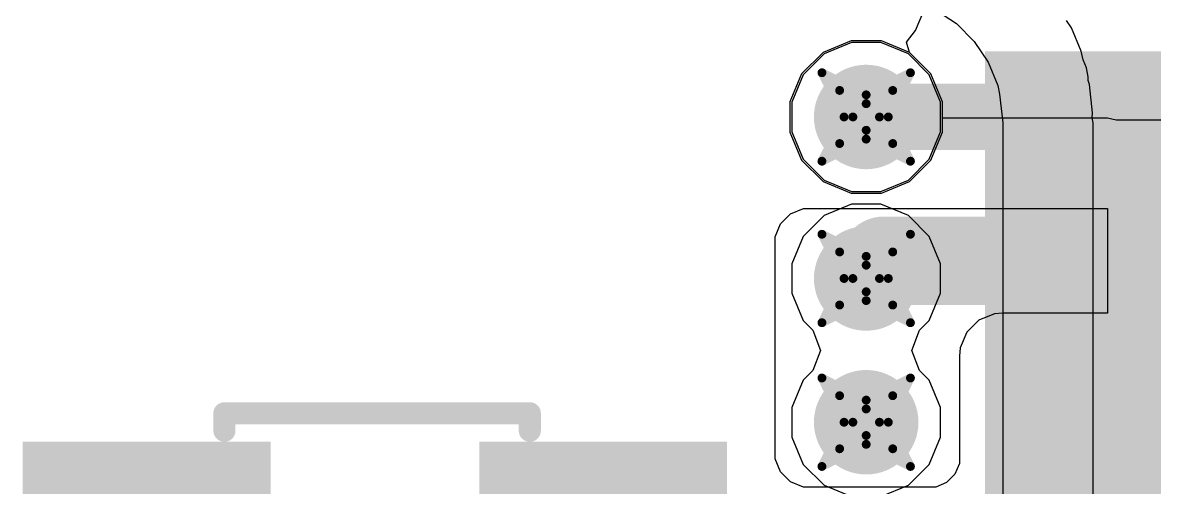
# Model space of a CAD drawing. Header units: inches. Extents: x -2 to 5376, y -4 to 5426.
# Drawn here: x 126.17 to 132.67, y 28.82 to 31.49 of the extents above; entities that cross this region are included whole.
import ezdxf

# ---------------------------------------------------------------- set-up
doc = ezdxf.new("R2010")
doc.units = ezdxf.units.IN
for name, color, linetype in [('Bottom Layer', 5, 'Continuous'), ('Drill Drawing', 1, 'Continuous'), ('Layer 1', 16, 'Continuous'), ('Layer 2', 76, 'Continuous'), ('Top Layer', 1, 'Continuous'), ('Top Overlay', 2, 'Continuous'), ('Top Paste', 8, 'Continuous'), ('Top Solder', 216, 'Continuous'), ('Via Holes', 16, 'Continuous')]:
    doc.layers.add(name, color=color, linetype=linetype)

# ---------------------------------------------------------------- blocks, each defined once
blk = doc.blocks.new('SOT_23_6_139')
at = {"layer": 'Top Layer'}
for points in [[(-1.92, 1.26), (-0.7, 1.26), (-0.7, 0.64), (-1.92, 0.64)], [(0.7, 1.26), (1.92, 1.26), (1.92, 0.64), (0.7, 0.64)], [(-1.92, 0.31), (-0.7, 0.31), (-0.7, -0.31), (-1.92, -0.31)], [(0.7, 0.31), (1.92, 0.31), (1.92, -0.31), (0.7, -0.31)], [(-1.92, -0.64), (-0.7, -0.64), (-0.7, -1.26), (-1.92, -1.26)], [(0.7, -0.64), (1.92, -0.64), (1.92, -1.26), (0.7, -1.26)]]:
    blk.add_hatch(color=1, dxfattribs=at).paths.add_polyline_path(points)
at = {"layer": 'Top Paste'}
for points in [[(-1.92, 1.26), (-0.7, 1.26), (-0.7, 0.64), (-1.92, 0.64)], [(0.7, 1.26), (1.92, 1.26), (1.92, 0.64), (0.7, 0.64)], [(-1.92, 0.31), (-0.7, 0.31), (-0.7, -0.31), (-1.92, -0.31)], [(0.7, 0.31), (1.92, 0.31), (1.92, -0.31), (0.7, -0.31)], [(-1.92, -0.64), (-0.7, -0.64), (-0.7, -1.26), (-1.92, -1.26)], [(0.7, -0.64), (1.92, -0.64), (1.92, -1.26), (0.7, -1.26)]]:
    blk.add_hatch(color=8, dxfattribs=at).paths.add_polyline_path(points)
at = {"layer": 'Top Solder'}
for points in [[(-2.0216, 1.3616), (-0.5984, 1.3616), (-0.5984, 0.5384), (-2.0216, 0.5384)], [(0.5984, 1.3616), (2.0216, 1.3616), (2.0216, 0.5384), (0.5984, 0.5384)], [(-2.0216, 0.4116), (-0.5984, 0.4116), (-0.5984, -0.4116), (-2.0216, -0.4116)], [(0.5984, 0.4116), (2.0216, 0.4116), (2.0216, -0.4116), (0.5984, -0.4116)], [(-2.0216, -0.5384), (-0.5984, -0.5384), (-0.5984, -1.3616), (-2.0216, -1.3616)], [(0.5984, -0.5384), (2.0216, -0.5384), (2.0216, -1.3616), (0.5984, -1.3616)]]:
    blk.add_hatch(color=216, dxfattribs=at).paths.add_polyline_path(points)
at = {"layer": 'Top Overlay'}
for points in [[(-0.889, 1.524, 0.127, 0.127, 0), (-0.889, 1.424, 0.127, 0.127, 0)], [(0.8636, 1.524, 0.127, 0.127, 0), (-0.889, 1.524, 0.127, 0.127, 0)], [(0.8636, 1.524, 0.127, 0.127, 0), (0.8636, 1.424, 0.127, 0.127, 0)], [(-2.1844, 1.0922, 0.127, 0.127, 0), (-2.1844, 0.8382, 0.127, 0.127, 0)], [(-2.0574, 0.9652, 0.127, 0.127, 0), (-2.1844, 1.0922, 0.127, 0.127, 0)], [(-2.0574, 0.9652, 0.127, 0.127, 0), (-2.1844, 0.8382, 0.127, 0.127, 0)], [(-0.889, -1.524, 0.127, 0.127, 0), (-0.889, -1.424, 0.127, 0.127, 0)], [(0.8636, -1.424, 0.127, 0.127, 0), (0.8636, -1.524, 0.127, 0.127, 0)], [(0.8636, -1.524, 0.127, 0.127, 0), (-0.889, -1.524, 0.127, 0.127, 0)]]:
    blk.add_lwpolyline(points, format="xyseb", dxfattribs=at)
for points in [[(-0.9207, 1.524, 0.0635, 0.0635, 1), (-0.8572, 1.524, 0.0635, 0.0635, 1)], [(-0.9207, 1.524, 0.0635, 0.0635, 1), (-0.8572, 1.524, 0.0635, 0.0635, 1)], [(0.8318, 1.524, 0.0635, 0.0635, 1), (0.8953, 1.524, 0.0635, 0.0635, 1)], [(0.8318, 1.524, 0.0635, 0.0635, 1), (0.8953, 1.524, 0.0635, 0.0635, 1)], [(-0.9207, 1.424, 0.0635, 0.0635, 1), (-0.8572, 1.424, 0.0635, 0.0635, 1)], [(0.8318, 1.424, 0.0635, 0.0635, 1), (0.8953, 1.424, 0.0635, 0.0635, 1)], [(-2.2161, 1.0922, 0.0635, 0.0635, 1), (-2.1526, 1.0922, 0.0635, 0.0635, 1)], [(-2.2161, 1.0922, 0.0635, 0.0635, 1), (-2.1526, 1.0922, 0.0635, 0.0635, 1)], [(-2.0892, 0.9652, 0.0635, 0.0635, 1), (-2.0257, 0.9652, 0.0635, 0.0635, 1)], [(-2.0892, 0.9652, 0.0635, 0.0635, 1), (-2.0257, 0.9652, 0.0635, 0.0635, 1)], [(-2.2161, 0.8382, 0.0635, 0.0635, 1), (-2.1526, 0.8382, 0.0635, 0.0635, 1)], [(-2.2161, 0.8382, 0.0635, 0.0635, 1), (-2.1526, 0.8382, 0.0635, 0.0635, 1)], [(-0.9207, -1.424, 0.0635, 0.0635, 1), (-0.8572, -1.424, 0.0635, 0.0635, 1)], [(0.8318, -1.424, 0.0635, 0.0635, 1), (0.8953, -1.424, 0.0635, 0.0635, 1)], [(-0.9207, -1.524, 0.0635, 0.0635, 1), (-0.8572, -1.524, 0.0635, 0.0635, 1)], [(-0.9207, -1.524, 0.0635, 0.0635, 1), (-0.8572, -1.524, 0.0635, 0.0635, 1)], [(0.8318, -1.524, 0.0635, 0.0635, 1), (0.8953, -1.524, 0.0635, 0.0635, 1)], [(0.8318, -1.524, 0.0635, 0.0635, 1), (0.8953, -1.524, 0.0635, 0.0635, 1)]]:
    blk.add_lwpolyline(points, format="xyseb", close=True, dxfattribs=at)
blk = doc.blocks.new('TYPE_C_31_M_12__255')
at = {"layer": 'Top Layer'}
for points in [[(1.4, 1.775), (1.1, 1.775), (1.1, 2.975), (1.4, 2.975)], [(1.9, 1.775), (1.6, 1.775), (1.6, 2.975), (1.9, 2.975)], [(2.7, 1.775), (2.1, 1.775), (2.1, 2.975), (2.7, 2.975)], [(2.9, 2.975), (3.5, 2.975), (3.5, 1.775), (2.9, 1.775)]]:
    blk.add_hatch(color=1, dxfattribs=at).paths.add_polyline_path(points)
at = {"layer": 'Top Paste'}
for points in [[(1.4, 1.775), (1.1, 1.775), (1.1, 2.975), (1.4, 2.975)], [(1.9, 1.775), (1.6, 1.775), (1.6, 2.975), (1.9, 2.975)], [(2.7, 1.775), (2.1, 1.775), (2.1, 2.975), (2.7, 2.975)], [(2.9, 2.975), (3.5, 2.975), (3.5, 1.775), (2.9, 1.775)]]:
    blk.add_hatch(color=8, dxfattribs=at).paths.add_polyline_path(points)
at = {"layer": 'Top Solder'}
for points in [[(1.5016, 1.6734), (0.9984, 1.6734), (0.9984, 3.0766), (1.5016, 3.0766)], [(2.0016, 1.6734), (1.4984, 1.6734), (1.4984, 3.0766), (2.0016, 3.0766)], [(2.8016, 1.6734), (1.9984, 1.6734), (1.9984, 3.0766), (2.8016, 3.0766)], [(2.7984, 3.0766), (3.6016, 3.0766), (3.6016, 1.6734), (2.7984, 1.6734)]]:
    blk.add_hatch(color=216, dxfattribs=at).paths.add_polyline_path(points)

msp = doc.modelspace()

# ---------------------------------------------------------------- hatches: boundary and pattern name
at = {"layer": 'Bottom Layer'}
h = msp.add_hatch(color=5, dxfattribs=at)
edge = h.paths.add_edge_path()
edge.add_arc((131.0132, 30.9498), 0.3, 0, 360)
h = msp.add_hatch(color=5, dxfattribs=at)
edge = h.paths.add_edge_path()
edge.add_arc((131.0132, 30.0224), 0.3, 0, 360)
h = msp.add_hatch(color=5, dxfattribs=at)
edge = h.paths.add_edge_path()
edge.add_arc((131.0132, 29.197), 0.3, 0, 360)
at = {"layer": 'Layer 1'}
h = msp.add_hatch(color=16, dxfattribs=at)
edge = h.paths.add_edge_path()
edge.add_arc((131.0132, 30.9498), 0.3, 0, 360)
h = msp.add_hatch(color=16, dxfattribs=at)
edge = h.paths.add_edge_path()
edge.add_arc((131.0132, 30.0224), 0.3, 0, 360)
h = msp.add_hatch(color=16, dxfattribs=at)
edge = h.paths.add_edge_path()
edge.add_arc((131.0132, 29.197), 0.3, 0, 360)
at = {"layer": 'Layer 2'}
h = msp.add_hatch(color=76, dxfattribs=at)
edge = h.paths.add_edge_path()
edge.add_arc((131.0132, 30.9498), 0.3, 0, 360)
h = msp.add_hatch(color=76, dxfattribs=at)
edge = h.paths.add_edge_path()
edge.add_arc((131.0132, 30.0224), 0.3, 0, 360)
h = msp.add_hatch(color=76, dxfattribs=at)
edge = h.paths.add_edge_path()
edge.add_arc((131.0132, 29.197), 0.3, 0, 360)
at = {"layer": 'Top Layer'}
h = msp.add_hatch(color=1, dxfattribs=at)
edge = h.paths.add_edge_path()
edge.add_arc((131.0132, 30.9498), 0.3, 0, 360)
h = msp.add_hatch(color=1, dxfattribs=at)
edge = h.paths.add_edge_path()
edge.add_arc((131.0132, 30.0224), 0.3, 0, 360)
h = msp.add_hatch(color=1, dxfattribs=at)
edge = h.paths.add_edge_path()
edge.add_arc((131.0132, 29.197), 0.3, 0, 360)
at = {"layer": 'Via Holes'}
h = msp.add_hatch(color=7, dxfattribs=at)
edge = h.paths.add_edge_path()
edge.add_arc((131.0132, 30.9498), 0.15, 0, 360)
h = msp.add_hatch(color=7, dxfattribs=at)
edge = h.paths.add_edge_path()
edge.add_arc((131.0132, 30.0224), 0.15, 0, 360)
h = msp.add_hatch(color=7, dxfattribs=at)
edge = h.paths.add_edge_path()
edge.add_arc((131.0132, 29.197), 0.15, 0, 360)

# ---------------------------------------------------------------- linework, layer by layer
at = {"layer": 'Bottom Layer'}
for p, q in [((130.9283, 30.4494), (130.7713, 30.3844)), ((131.0981, 30.4494), (130.9283, 30.4494)), ((131.2551, 30.3844), (131.0981, 30.4494)), ((130.7713, 30.3844), (130.6512, 30.2643)), ((131.3752, 30.2643), (131.2551, 30.3844)), ((130.6512, 30.2643), (130.5862, 30.1073)), ((131.4402, 30.1073), (131.3752, 30.2643)), ((130.5862, 30.1073), (130.5862, 29.9375)), ((131.4402, 29.9375), (131.4402, 30.1073)), ((130.5862, 29.9375), (130.6512, 29.7805)), ((131.3752, 29.7805), (131.4402, 29.9375)), ((130.6512, 29.7805), (130.707, 29.7248)), ((131.3194, 29.7248), (131.3752, 29.7805)), ((130.707, 29.7248), (130.7516, 29.6097)), ((131.2748, 29.6097), (131.3194, 29.7248)), ((130.7516, 29.6097), (130.707, 29.4946)), ((131.3194, 29.4946), (131.2748, 29.6097)), ((130.707, 29.4946), (130.6512, 29.4389)), ((131.3752, 29.4389), (131.3194, 29.4946)), ((130.6512, 29.4389), (130.5862, 29.2819)), ((131.4402, 29.2819), (131.3752, 29.4389)), ((130.5862, 29.2819), (130.5862, 29.1121)), ((131.4402, 29.1121), (131.4402, 29.2819)), ((130.5862, 29.1121), (130.6512, 28.9551)), ((131.3752, 28.9551), (131.4402, 29.1121)), ((130.6512, 28.9551), (130.7713, 28.835)), ((131.2551, 28.835), (131.3752, 28.9551)), ((130.7713, 28.835), (130.9283, 28.77)), ((131.0981, 28.77), (131.2551, 28.835))]:
    msp.add_line(p, q, dxfattribs=at)
at = {"layer": 'Drill Drawing'}
for points in [[(130.7592, 31.2038, 0.0508, 0.0508, 0), (131.0132, 31.0768, 0.0508, 0.0508, 0)], [(130.7592, 31.2038, 0.0508, 0.0508, 0), (130.8862, 30.9498, 0.0508, 0.0508, 0)], [(131.0132, 31.0768, 0.0508, 0.0508, 0), (131.2672, 31.2038, 0.0508, 0.0508, 0)], [(131.1402, 30.9498, 0.0508, 0.0508, 0), (131.2672, 31.2038, 0.0508, 0.0508, 0)], [(130.8608, 31.1022, 0.0508, 0.0508, 0), (131.0132, 31.026, 0.0508, 0.0508, 0)], [(130.8608, 31.1022, 0.0508, 0.0508, 0), (130.937, 30.9498, 0.0508, 0.0508, 0)], [(131.0132, 31.026, 0.0508, 0.0508, 0), (131.1656, 31.1022, 0.0508, 0.0508, 0)], [(131.0894, 30.9498, 0.0508, 0.0508, 0), (131.1656, 31.1022, 0.0508, 0.0508, 0)], [(130.7592, 30.6958, 0.0508, 0.0508, 0), (130.8862, 30.9498, 0.0508, 0.0508, 0)], [(130.8608, 30.7974, 0.0508, 0.0508, 0), (130.937, 30.9498, 0.0508, 0.0508, 0)], [(131.0894, 30.9498, 0.0508, 0.0508, 0), (131.1656, 30.7974, 0.0508, 0.0508, 0)], [(131.1402, 30.9498, 0.0508, 0.0508, 0), (131.2672, 30.6958, 0.0508, 0.0508, 0)], [(130.8608, 30.7974, 0.0508, 0.0508, 0), (131.0132, 30.8736, 0.0508, 0.0508, 0)], [(131.0132, 30.8736, 0.0508, 0.0508, 0), (131.1656, 30.7974, 0.0508, 0.0508, 0)], [(130.7592, 30.6958, 0.0508, 0.0508, 0), (131.0132, 30.8228, 0.0508, 0.0508, 0)], [(131.0132, 30.8228, 0.0508, 0.0508, 0), (131.2672, 30.6958, 0.0508, 0.0508, 0)], [(130.7592, 30.2764, 0.0508, 0.0508, 0), (131.0132, 30.1494, 0.0508, 0.0508, 0)], [(130.7592, 30.2764, 0.0508, 0.0508, 0), (130.8862, 30.0224, 0.0508, 0.0508, 0)], [(131.0132, 30.1494, 0.0508, 0.0508, 0), (131.2672, 30.2764, 0.0508, 0.0508, 0)], [(131.1402, 30.0224, 0.0508, 0.0508, 0), (131.2672, 30.2764, 0.0508, 0.0508, 0)], [(130.8608, 30.1748, 0.0508, 0.0508, 0), (131.0132, 30.0986, 0.0508, 0.0508, 0)], [(130.8608, 30.1748, 0.0508, 0.0508, 0), (130.937, 30.0224, 0.0508, 0.0508, 0)], [(131.0132, 30.0986, 0.0508, 0.0508, 0), (131.1656, 30.1748, 0.0508, 0.0508, 0)], [(131.0894, 30.0224, 0.0508, 0.0508, 0), (131.1656, 30.1748, 0.0508, 0.0508, 0)], [(130.7592, 29.7684, 0.0508, 0.0508, 0), (130.8862, 30.0224, 0.0508, 0.0508, 0)], [(130.8608, 29.87, 0.0508, 0.0508, 0), (130.937, 30.0224, 0.0508, 0.0508, 0)], [(131.0894, 30.0224, 0.0508, 0.0508, 0), (131.1656, 29.87, 0.0508, 0.0508, 0)], [(131.1402, 30.0224, 0.0508, 0.0508, 0), (131.2672, 29.7684, 0.0508, 0.0508, 0)], [(130.8608, 29.87, 0.0508, 0.0508, 0), (131.0132, 29.9462, 0.0508, 0.0508, 0)], [(131.0132, 29.9462, 0.0508, 0.0508, 0), (131.1656, 29.87, 0.0508, 0.0508, 0)], [(130.7592, 29.7684, 0.0508, 0.0508, 0), (131.0132, 29.8954, 0.0508, 0.0508, 0)], [(131.0132, 29.8954, 0.0508, 0.0508, 0), (131.2672, 29.7684, 0.0508, 0.0508, 0)], [(130.7592, 29.451, 0.0508, 0.0508, 0), (131.0132, 29.324, 0.0508, 0.0508, 0)], [(130.7592, 29.451, 0.0508, 0.0508, 0), (130.8862, 29.197, 0.0508, 0.0508, 0)], [(131.0132, 29.324, 0.0508, 0.0508, 0), (131.2672, 29.451, 0.0508, 0.0508, 0)], [(131.1402, 29.197, 0.0508, 0.0508, 0), (131.2672, 29.451, 0.0508, 0.0508, 0)], [(130.8608, 29.3494, 0.0508, 0.0508, 0), (131.0132, 29.2732, 0.0508, 0.0508, 0)], [(130.8608, 29.3494, 0.0508, 0.0508, 0), (130.937, 29.197, 0.0508, 0.0508, 0)], [(131.0132, 29.2732, 0.0508, 0.0508, 0), (131.1656, 29.3494, 0.0508, 0.0508, 0)], [(131.0894, 29.197, 0.0508, 0.0508, 0), (131.1656, 29.3494, 0.0508, 0.0508, 0)], [(130.7592, 28.943, 0.0508, 0.0508, 0), (130.8862, 29.197, 0.0508, 0.0508, 0)], [(130.8608, 29.0446, 0.0508, 0.0508, 0), (130.937, 29.197, 0.0508, 0.0508, 0)], [(131.0894, 29.197, 0.0508, 0.0508, 0), (131.1656, 29.0446, 0.0508, 0.0508, 0)], [(131.1402, 29.197, 0.0508, 0.0508, 0), (131.2672, 28.943, 0.0508, 0.0508, 0)], [(130.8608, 29.0446, 0.0508, 0.0508, 0), (131.0132, 29.1208, 0.0508, 0.0508, 0)], [(131.0132, 29.1208, 0.0508, 0.0508, 0), (131.1656, 29.0446, 0.0508, 0.0508, 0)], [(130.7592, 28.943, 0.0508, 0.0508, 0), (131.0132, 29.07, 0.0508, 0.0508, 0)], [(131.0132, 29.07, 0.0508, 0.0508, 0), (131.2672, 28.943, 0.0508, 0.0508, 0)]]:
    msp.add_lwpolyline(points, format="xyseb", dxfattribs=at)
for points in [[(130.7465, 31.2038, 0.0254, 0.0254, 1), (130.7719, 31.2038, 0.0254, 0.0254, 1)], [(130.7465, 31.2038, 0.0254, 0.0254, 1), (130.7719, 31.2038, 0.0254, 0.0254, 1)], [(131.2545, 31.2038, 0.0254, 0.0254, 1), (131.2799, 31.2038, 0.0254, 0.0254, 1)], [(131.2545, 31.2038, 0.0254, 0.0254, 1), (131.2799, 31.2038, 0.0254, 0.0254, 1)], [(130.8481, 31.1022, 0.0254, 0.0254, 1), (130.8735, 31.1022, 0.0254, 0.0254, 1)], [(130.8481, 31.1022, 0.0254, 0.0254, 1), (130.8735, 31.1022, 0.0254, 0.0254, 1)], [(131.1529, 31.1022, 0.0254, 0.0254, 1), (131.1783, 31.1022, 0.0254, 0.0254, 1)], [(131.1529, 31.1022, 0.0254, 0.0254, 1), (131.1783, 31.1022, 0.0254, 0.0254, 1)], [(131.0005, 31.0768, 0.0254, 0.0254, 1), (131.0259, 31.0768, 0.0254, 0.0254, 1)], [(131.0005, 31.0768, 0.0254, 0.0254, 1), (131.0259, 31.0768, 0.0254, 0.0254, 1)], [(131.0005, 31.026, 0.0254, 0.0254, 1), (131.0259, 31.026, 0.0254, 0.0254, 1)], [(131.0005, 31.026, 0.0254, 0.0254, 1), (131.0259, 31.026, 0.0254, 0.0254, 1)], [(130.8735, 30.9498, 0.0254, 0.0254, 1), (130.8989, 30.9498, 0.0254, 0.0254, 1)], [(130.8735, 30.9498, 0.0254, 0.0254, 1), (130.8989, 30.9498, 0.0254, 0.0254, 1)], [(130.9243, 30.9498, 0.0254, 0.0254, 1), (130.9497, 30.9498, 0.0254, 0.0254, 1)], [(130.9243, 30.9498, 0.0254, 0.0254, 1), (130.9497, 30.9498, 0.0254, 0.0254, 1)], [(131.0767, 30.9498, 0.0254, 0.0254, 1), (131.1021, 30.9498, 0.0254, 0.0254, 1)], [(131.0767, 30.9498, 0.0254, 0.0254, 1), (131.1021, 30.9498, 0.0254, 0.0254, 1)], [(131.1275, 30.9498, 0.0254, 0.0254, 1), (131.1529, 30.9498, 0.0254, 0.0254, 1)], [(131.1275, 30.9498, 0.0254, 0.0254, 1), (131.1529, 30.9498, 0.0254, 0.0254, 1)], [(131.0005, 30.8736, 0.0254, 0.0254, 1), (131.0259, 30.8736, 0.0254, 0.0254, 1)], [(131.0005, 30.8736, 0.0254, 0.0254, 1), (131.0259, 30.8736, 0.0254, 0.0254, 1)], [(130.8481, 30.7974, 0.0254, 0.0254, 1), (130.8735, 30.7974, 0.0254, 0.0254, 1)], [(130.8481, 30.7974, 0.0254, 0.0254, 1), (130.8735, 30.7974, 0.0254, 0.0254, 1)], [(131.0005, 30.8228, 0.0254, 0.0254, 1), (131.0259, 30.8228, 0.0254, 0.0254, 1)], [(131.0005, 30.8228, 0.0254, 0.0254, 1), (131.0259, 30.8228, 0.0254, 0.0254, 1)], [(131.1529, 30.7974, 0.0254, 0.0254, 1), (131.1783, 30.7974, 0.0254, 0.0254, 1)], [(131.1529, 30.7974, 0.0254, 0.0254, 1), (131.1783, 30.7974, 0.0254, 0.0254, 1)], [(130.7465, 30.6958, 0.0254, 0.0254, 1), (130.7719, 30.6958, 0.0254, 0.0254, 1)], [(130.7465, 30.6958, 0.0254, 0.0254, 1), (130.7719, 30.6958, 0.0254, 0.0254, 1)], [(131.2545, 30.6958, 0.0254, 0.0254, 1), (131.2799, 30.6958, 0.0254, 0.0254, 1)], [(131.2545, 30.6958, 0.0254, 0.0254, 1), (131.2799, 30.6958, 0.0254, 0.0254, 1)], [(130.7465, 30.2764, 0.0254, 0.0254, 1), (130.7719, 30.2764, 0.0254, 0.0254, 1)], [(130.7465, 30.2764, 0.0254, 0.0254, 1), (130.7719, 30.2764, 0.0254, 0.0254, 1)], [(131.2545, 30.2764, 0.0254, 0.0254, 1), (131.2799, 30.2764, 0.0254, 0.0254, 1)], [(131.2545, 30.2764, 0.0254, 0.0254, 1), (131.2799, 30.2764, 0.0254, 0.0254, 1)], [(130.8481, 30.1748, 0.0254, 0.0254, 1), (130.8735, 30.1748, 0.0254, 0.0254, 1)], [(130.8481, 30.1748, 0.0254, 0.0254, 1), (130.8735, 30.1748, 0.0254, 0.0254, 1)], [(131.0005, 30.1494, 0.0254, 0.0254, 1), (131.0259, 30.1494, 0.0254, 0.0254, 1)], [(131.0005, 30.1494, 0.0254, 0.0254, 1), (131.0259, 30.1494, 0.0254, 0.0254, 1)], [(131.1529, 30.1748, 0.0254, 0.0254, 1), (131.1783, 30.1748, 0.0254, 0.0254, 1)], [(131.1529, 30.1748, 0.0254, 0.0254, 1), (131.1783, 30.1748, 0.0254, 0.0254, 1)], [(131.0005, 30.0986, 0.0254, 0.0254, 1), (131.0259, 30.0986, 0.0254, 0.0254, 1)], [(131.0005, 30.0986, 0.0254, 0.0254, 1), (131.0259, 30.0986, 0.0254, 0.0254, 1)], [(130.8735, 30.0224, 0.0254, 0.0254, 1), (130.8989, 30.0224, 0.0254, 0.0254, 1)], [(130.8735, 30.0224, 0.0254, 0.0254, 1), (130.8989, 30.0224, 0.0254, 0.0254, 1)], [(130.9243, 30.0224, 0.0254, 0.0254, 1), (130.9497, 30.0224, 0.0254, 0.0254, 1)], [(130.9243, 30.0224, 0.0254, 0.0254, 1), (130.9497, 30.0224, 0.0254, 0.0254, 1)], [(131.0767, 30.0224, 0.0254, 0.0254, 1), (131.1021, 30.0224, 0.0254, 0.0254, 1)], [(131.0767, 30.0224, 0.0254, 0.0254, 1), (131.1021, 30.0224, 0.0254, 0.0254, 1)], [(131.1275, 30.0224, 0.0254, 0.0254, 1), (131.1529, 30.0224, 0.0254, 0.0254, 1)], [(131.1275, 30.0224, 0.0254, 0.0254, 1), (131.1529, 30.0224, 0.0254, 0.0254, 1)], [(131.0005, 29.9462, 0.0254, 0.0254, 1), (131.0259, 29.9462, 0.0254, 0.0254, 1)], [(131.0005, 29.9462, 0.0254, 0.0254, 1), (131.0259, 29.9462, 0.0254, 0.0254, 1)], [(130.8481, 29.87, 0.0254, 0.0254, 1), (130.8735, 29.87, 0.0254, 0.0254, 1)], [(130.8481, 29.87, 0.0254, 0.0254, 1), (130.8735, 29.87, 0.0254, 0.0254, 1)], [(131.0005, 29.8954, 0.0254, 0.0254, 1), (131.0259, 29.8954, 0.0254, 0.0254, 1)], [(131.0005, 29.8954, 0.0254, 0.0254, 1), (131.0259, 29.8954, 0.0254, 0.0254, 1)], [(131.1529, 29.87, 0.0254, 0.0254, 1), (131.1783, 29.87, 0.0254, 0.0254, 1)], [(131.1529, 29.87, 0.0254, 0.0254, 1), (131.1783, 29.87, 0.0254, 0.0254, 1)], [(130.7465, 29.7684, 0.0254, 0.0254, 1), (130.7719, 29.7684, 0.0254, 0.0254, 1)], [(130.7465, 29.7684, 0.0254, 0.0254, 1), (130.7719, 29.7684, 0.0254, 0.0254, 1)], [(131.2545, 29.7684, 0.0254, 0.0254, 1), (131.2799, 29.7684, 0.0254, 0.0254, 1)], [(131.2545, 29.7684, 0.0254, 0.0254, 1), (131.2799, 29.7684, 0.0254, 0.0254, 1)], [(130.7465, 29.451, 0.0254, 0.0254, 1), (130.7719, 29.451, 0.0254, 0.0254, 1)], [(130.7465, 29.451, 0.0254, 0.0254, 1), (130.7719, 29.451, 0.0254, 0.0254, 1)], [(131.2545, 29.451, 0.0254, 0.0254, 1), (131.2799, 29.451, 0.0254, 0.0254, 1)], [(131.2545, 29.451, 0.0254, 0.0254, 1), (131.2799, 29.451, 0.0254, 0.0254, 1)], [(130.8481, 29.3494, 0.0254, 0.0254, 1), (130.8735, 29.3494, 0.0254, 0.0254, 1)], [(130.8481, 29.3494, 0.0254, 0.0254, 1), (130.8735, 29.3494, 0.0254, 0.0254, 1)], [(131.1529, 29.3494, 0.0254, 0.0254, 1), (131.1783, 29.3494, 0.0254, 0.0254, 1)], [(131.1529, 29.3494, 0.0254, 0.0254, 1), (131.1783, 29.3494, 0.0254, 0.0254, 1)], [(131.0005, 29.324, 0.0254, 0.0254, 1), (131.0259, 29.324, 0.0254, 0.0254, 1)], [(131.0005, 29.324, 0.0254, 0.0254, 1), (131.0259, 29.324, 0.0254, 0.0254, 1)], [(131.0005, 29.2732, 0.0254, 0.0254, 1), (131.0259, 29.2732, 0.0254, 0.0254, 1)], [(131.0005, 29.2732, 0.0254, 0.0254, 1), (131.0259, 29.2732, 0.0254, 0.0254, 1)], [(130.8735, 29.197, 0.0254, 0.0254, 1), (130.8989, 29.197, 0.0254, 0.0254, 1)], [(130.8735, 29.197, 0.0254, 0.0254, 1), (130.8989, 29.197, 0.0254, 0.0254, 1)], [(130.9243, 29.197, 0.0254, 0.0254, 1), (130.9497, 29.197, 0.0254, 0.0254, 1)], [(130.9243, 29.197, 0.0254, 0.0254, 1), (130.9497, 29.197, 0.0254, 0.0254, 1)], [(131.0767, 29.197, 0.0254, 0.0254, 1), (131.1021, 29.197, 0.0254, 0.0254, 1)], [(131.0767, 29.197, 0.0254, 0.0254, 1), (131.1021, 29.197, 0.0254, 0.0254, 1)], [(131.1275, 29.197, 0.0254, 0.0254, 1), (131.1529, 29.197, 0.0254, 0.0254, 1)], [(131.1275, 29.197, 0.0254, 0.0254, 1), (131.1529, 29.197, 0.0254, 0.0254, 1)], [(131.0005, 29.1208, 0.0254, 0.0254, 1), (131.0259, 29.1208, 0.0254, 0.0254, 1)], [(131.0005, 29.1208, 0.0254, 0.0254, 1), (131.0259, 29.1208, 0.0254, 0.0254, 1)], [(130.8481, 29.0446, 0.0254, 0.0254, 1), (130.8735, 29.0446, 0.0254, 0.0254, 1)], [(130.8481, 29.0446, 0.0254, 0.0254, 1), (130.8735, 29.0446, 0.0254, 0.0254, 1)], [(131.0005, 29.07, 0.0254, 0.0254, 1), (131.0259, 29.07, 0.0254, 0.0254, 1)], [(131.0005, 29.07, 0.0254, 0.0254, 1), (131.0259, 29.07, 0.0254, 0.0254, 1)], [(131.1529, 29.0446, 0.0254, 0.0254, 1), (131.1783, 29.0446, 0.0254, 0.0254, 1)], [(131.1529, 29.0446, 0.0254, 0.0254, 1), (131.1783, 29.0446, 0.0254, 0.0254, 1)], [(130.7465, 28.943, 0.0254, 0.0254, 1), (130.7719, 28.943, 0.0254, 0.0254, 1)], [(130.7465, 28.943, 0.0254, 0.0254, 1), (130.7719, 28.943, 0.0254, 0.0254, 1)], [(131.2545, 28.943, 0.0254, 0.0254, 1), (131.2799, 28.943, 0.0254, 0.0254, 1)], [(131.2545, 28.943, 0.0254, 0.0254, 1), (131.2799, 28.943, 0.0254, 0.0254, 1)]]:
    msp.add_lwpolyline(points, format="xyseb", close=True, dxfattribs=at)
at = {"layer": 'Layer 1'}
for p, q in [((130.9283, 30.4494), (130.7713, 30.3844)), ((131.0981, 30.4494), (130.9283, 30.4494)), ((131.2551, 30.3844), (131.0981, 30.4494)), ((130.7713, 30.3844), (130.6512, 30.2643)), ((131.3752, 30.2643), (131.2551, 30.3844)), ((130.6512, 30.2643), (130.5862, 30.1073)), ((131.4402, 30.1073), (131.3752, 30.2643)), ((130.5862, 30.1073), (130.5862, 29.9375)), ((131.4402, 29.9375), (131.4402, 30.1073)), ((130.5862, 29.9375), (130.6512, 29.7805)), ((131.3752, 29.7805), (131.4402, 29.9375)), ((130.6512, 29.7805), (130.707, 29.7248)), ((131.3194, 29.7248), (131.3752, 29.7805)), ((130.707, 29.7248), (130.7516, 29.6097)), ((131.2748, 29.6097), (131.3194, 29.7248)), ((130.7516, 29.6097), (130.707, 29.4946)), ((131.3194, 29.4946), (131.2748, 29.6097)), ((130.707, 29.4946), (130.6512, 29.4389)), ((131.3752, 29.4389), (131.3194, 29.4946)), ((130.6512, 29.4389), (130.5862, 29.2819)), ((131.4402, 29.2819), (131.3752, 29.4389)), ((130.5862, 29.2819), (130.5862, 29.1121)), ((131.4402, 29.1121), (131.4402, 29.2819)), ((130.5862, 29.1121), (130.6512, 28.9551)), ((131.3752, 28.9551), (131.4402, 29.1121)), ((130.6512, 28.9551), (130.7713, 28.835)), ((131.2551, 28.835), (131.3752, 28.9551)), ((130.7713, 28.835), (130.9283, 28.77)), ((131.0981, 28.77), (131.2551, 28.835))]:
    msp.add_line(p, q, dxfattribs=at)
at = {"layer": 'Layer 2'}
for p, q in [((131.4105, 31.5658), (131.5309, 31.4857)), ((132.1921, 31.4622), (132.1637, 31.5046)), ((131.5309, 31.4857), (131.6333, 31.3837)), ((132.2475, 31.3286), (132.1921, 31.4622)), ((130.9283, 31.3768), (130.7713, 31.3118)), ((131.0981, 31.3768), (130.9283, 31.3768)), ((131.2551, 31.3118), (131.0981, 31.3768)), ((131.6333, 31.3837), (131.7137, 31.2636)), ((130.7713, 31.3118), (130.6512, 31.1917)), ((131.3752, 31.1917), (131.2551, 31.3118)), ((132.2575, 31.2785), (132.2475, 31.3286)), ((131.7137, 31.2636), (131.7691, 31.1301)), ((132.2771, 31.2313), (132.2575, 31.2785)), ((130.6512, 31.1917), (130.5862, 31.0347)), ((131.4402, 31.0347), (131.3752, 31.1917)), ((132.2871, 31.1811), (132.2771, 31.2313)), ((132.2871, 31.1586), (132.2871, 31.1811)), ((131.7691, 31.1301), (131.7792, 31.0799)), ((132.2939, 31.1372), (132.2871, 31.1586)), ((132.3122, 30.9734), (132.2939, 31.1372)), ((131.7792, 31.0799), (131.7974, 30.9161)), ((130.5862, 31.0347), (130.5862, 30.8649)), ((131.4402, 30.8649), (131.4402, 31.0347)), ((131.7974, 30.9161), (131.7974, 30.916)), ((131.7974, 30.916), (131.7974, 30.916)), ((131.7974, 30.916), (131.7974, 30.916)), ((131.7974, 30.916), (131.7974, 24.4204)), ((132.3097, 30.9445), (132.3122, 30.9734)), ((132.3153, 30.9161), (132.3097, 30.9445)), ((132.3153, 30.916), (132.3153, 30.9161)), ((132.3153, 30.9161), (132.3153, 30.9161)), ((132.3153, 24.4204), (132.3153, 30.916)), ((130.5862, 30.8649), (130.6512, 30.7079)), ((131.3752, 30.7079), (131.4402, 30.8649)), ((130.6512, 30.7079), (130.7713, 30.5878)), ((131.2551, 30.5878), (131.3752, 30.7079)), ((130.7713, 30.5878), (130.9283, 30.5228)), ((131.0981, 30.5228), (131.2551, 30.5878)), ((130.9283, 30.5228), (131.0981, 30.5228))]:
    msp.add_line(p, q, dxfattribs=at)
at = {"layer": 'Top Layer'}
for p, q in [((131.2967, 31.4457), (131.3845, 31.6575)), ((131.2454, 31.3788), (131.2967, 31.4457)), ((130.9262, 31.3873), (130.7654, 31.3207)), ((131.0132, 31.3873), (130.9262, 31.3873)), ((131.1002, 31.3873), (131.0132, 31.3873)), ((131.261, 31.3207), (131.1002, 31.3873)), ((131.261, 31.3207), (131.2454, 31.3788)), ((130.7654, 31.3207), (130.6423, 31.1976)), ((131.3841, 31.1976), (131.261, 31.3207)), ((131.3841, 31.1976), (131.261, 31.3207)), ((130.6423, 31.1976), (130.5757, 31.0368)), ((131.4507, 31.0368), (131.3841, 31.1976)), ((131.4507, 31.0368), (131.3841, 31.1976)), ((130.5757, 31.0368), (130.5757, 30.9498)), ((131.4507, 30.9498), (131.4507, 31.0368)), ((131.4507, 30.9422), (131.4507, 31.0368)), ((130.5757, 30.9498), (130.5757, 30.9498)), ((130.5757, 30.9498), (130.5757, 30.8628)), ((131.4507, 30.8628), (131.4507, 30.9498)), ((132.3974, 30.9422), (131.4507, 30.9422)), ((132.4474, 30.9322), (132.3974, 30.9422)), ((132.9887, 30.9322), (132.4474, 30.9322)), ((130.5757, 30.8628), (130.6423, 30.702)), ((131.3841, 30.702), (131.4507, 30.8628)), ((130.6423, 30.702), (130.7654, 30.5789)), ((131.261, 30.5789), (131.3841, 30.702)), ((130.7654, 30.5789), (130.9262, 30.5123)), ((131.1002, 30.5123), (131.261, 30.5789)), ((130.9262, 30.5123), (131.0132, 30.5123)), ((131.0132, 30.5123), (131.1002, 30.5123)), ((130.5791, 30.3933), (130.6537, 30.4242)), ((130.6537, 30.4242), (130.6941, 30.4242)), ((130.6941, 30.4242), (130.6941, 30.4242)), ((130.6941, 30.4242), (132.3974, 30.4242)), ((132.3974, 30.4242), (132.3974, 29.8242)), ((130.491, 30.2615), (130.5219, 30.3361)), ((130.5219, 30.3361), (130.5791, 30.3933)), ((130.491, 30.2211), (130.491, 30.2615)), ((130.491, 29.0264), (130.491, 30.2211)), ((131.7489, 29.8194), (131.6592, 29.7823)), ((131.7974, 29.8242), (131.7489, 29.8194)), ((132.3974, 29.8242), (131.7974, 29.8242)), ((131.6592, 29.7823), (131.5905, 29.7136)), ((131.5905, 29.7136), (131.5534, 29.6239)), ((131.5534, 29.6239), (131.5486, 29.5754)), ((131.5486, 29.5754), (131.5486, 28.9945)), ((130.491, 28.9862), (130.491, 29.0264)), ((130.491, 29.0264), (130.491, 29.0264)), ((130.5218, 28.9119), (130.491, 28.9862)), ((131.5486, 28.9945), (131.5486, 28.9606)), ((130.5787, 28.855), (130.5218, 28.9119)), ((131.5486, 28.9606), (131.5227, 28.898)), ((130.653, 28.8242), (130.5787, 28.855)), ((131.4747, 28.8501), (131.4121, 28.8242)), ((131.5227, 28.898), (131.4747, 28.8501)), ((130.6932, 28.8242), (130.653, 28.8242)), ((131.3783, 28.8242), (130.6932, 28.8242)), ((131.4121, 28.8242), (131.3783, 28.8242))]:
    msp.add_line(p, q, dxfattribs=at)
for points in [[(131.0132, 30.9498, 0.381, 0.381, 0), (132.3468, 30.9498, 0.381, 0.381, 0)], [(132.3974, 30.9242, 0.2286, 0.2286, -0.414214), (132.3468, 30.8736, 0.2286, 0.2286, 0)], [(131.1148, 30.1242, 0.508, 0.508, 0), (132.3974, 30.1242, 0.508, 0.508, 0)], [(131.1148, 30.1242, 0.2032, 0.2032, 0), (131.1148, 30.1244, 0.2032, 0.2032, 0)], [(132.3974, 29.4742, 0.254, 0.254, 0), (133.7056, 29.4742, 0.254, 0.254, 0)]]:
    msp.add_lwpolyline(points, format="xyseb", dxfattribs=at)
for points in [[(130.9179, 30.9498, 0.1905, 0.1905, 1), (131.1085, 30.9498, 0.1905, 0.1905, 1)], [(132.2515, 30.9498, 0.1905, 0.1905, 1), (132.442, 30.9498, 0.1905, 0.1905, 1)], [(132.2896, 30.8736, 0.1143, 0.1143, 1), (132.4039, 30.8736, 0.1143, 0.1143, 1)], [(132.3403, 30.9242, 0.1143, 0.1143, 1), (132.4546, 30.9242, 0.1143, 0.1143, 1)], [(130.9878, 30.1242, 0.254, 0.254, 1), (131.2418, 30.1242, 0.254, 0.254, 1)], [(132.2704, 30.1242, 0.254, 0.254, 1), (132.5244, 30.1242, 0.254, 0.254, 1)], [(131.064, 30.1244, 0.1016, 0.1016, 1), (131.1656, 30.1244, 0.1016, 0.1016, 1)], [(131.064, 30.1242, 0.1016, 0.1016, 1), (131.1656, 30.1242, 0.1016, 0.1016, 1)], [(132.3339, 29.4742, 0.127, 0.127, 1), (132.4609, 29.4742, 0.127, 0.127, 1)]]:
    msp.add_lwpolyline(points, format="xyseb", close=True, dxfattribs=at)

# ---------------------------------------------------------------- block references
for name, p, rotation in [('TYPE_C_31_M_12__255', (134.7724, 27.7242), 90), ('SOT_23_6_139', (128.1938, 27.7242), 180)]:
    msp.add_blockref(name, p, dxfattribs=dict(rotation=rotation))

doc.saveas('drawing.dxf')
